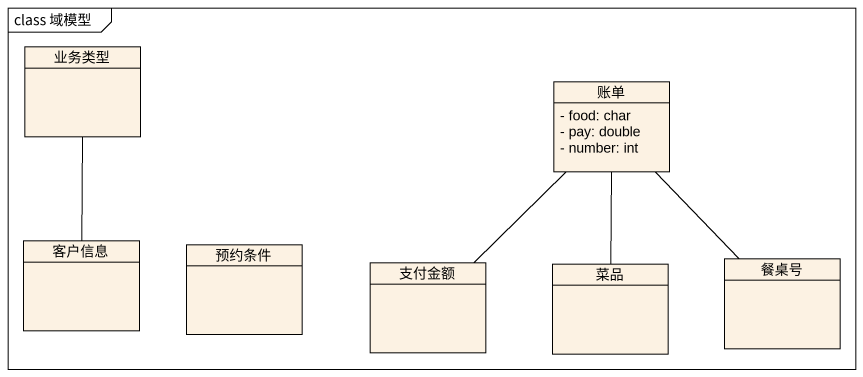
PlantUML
@startuml
mainframe class 域模型
hide circle
hide empty members
skinparam classAttributeIconSize 0
class 业务类型
class 账单 {
  - food: char
  - pay: double
  - number: int
}
class 客户信息
class 预约条件
class 支付金额
class 菜品
class 餐桌号
业务类型 -- 客户信息
支付金额 -up- 账单
菜品 -up- 账单
餐桌号 -up- 账单
@enduml
